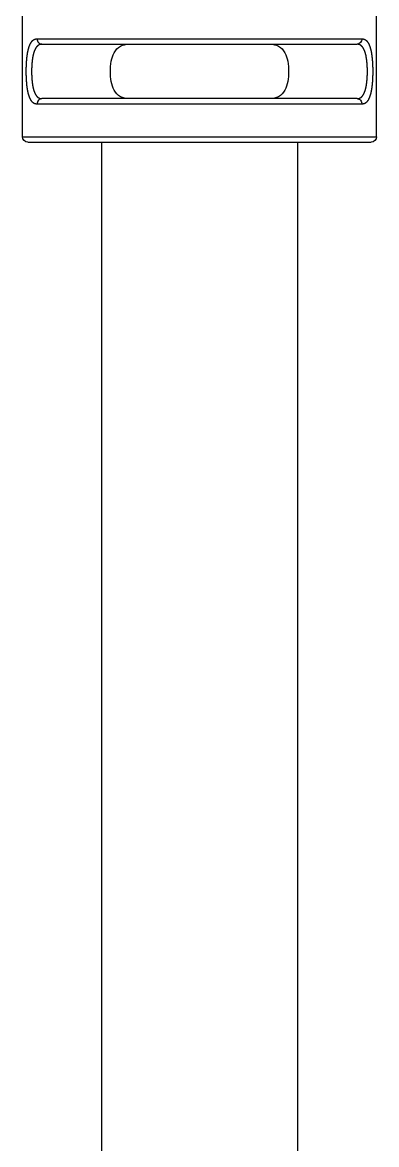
# Model space of a CAD drawing. Header units: millimetres. Extents: x 4900 to 5740, y 840 to 1434.
# Drawn here: x 5603.13 to 5609.63, y 1251.59 to 1272.19 of the extents above; entities that cross this region are included whole.
import ezdxf

# ---------------------------------------------------------------- set-up
doc = ezdxf.new("R2010")
doc.units = ezdxf.units.MM

msp = doc.modelspace()

# ---------------------------------------------------------------- linework, layer by layer
at = {"extrusion": (-1, -2.22045e-16, 2.96604e-13)}
for p, q in [((5603.13, 1270.092), (5603.13, 1275.792)), ((5609.63, 1270.092), (5609.63, 1275.792)), ((5603.396, 1271.892), (5609.363, 1271.892)), ((5603.488, 1271.792), (5609.271, 1271.792)), ((5609.271, 1270.792), (5603.488, 1270.792)), ((5609.363, 1270.692), (5603.396, 1270.692)), ((5603.13, 1270.092), (5609.63, 1270.092)), ((5603.23, 1269.992), (5609.53, 1269.992)), ((5604.58, 1269.992), (5604.58, 1179.992)), ((5608.18, 1269.992), (5608.18, 1179.992))]:
    msp.add_line(p, q, dxfattribs=at)
at = {"extrusion": (-1.00974e-28, -2.22045e-16, -1)}
msp.add_arc((-5603.23, 1270.092), 0.1, 270, 0, dxfattribs=at)
at = {"extrusion": (-5.04871e-29, -2.22045e-16, -1)}
msp.add_arc((-5609.53, 1270.092), 0.1, 180, 270, dxfattribs=at)
for centre, start_param, end_param in [((5603.488, 1271.892), 1.570798, 3.141595), ((5603.488, 1270.692), 0, 1.570797)]:
    msp.add_ellipse(centre, major_axis=(0, 0.1), ratio=0.917894, start_param=start_param, end_param=end_param)
at = {"extrusion": (1.32881e-28, -2.22045e-16, -1)}
msp.add_ellipse((5609.271, 1271.892), major_axis=(0, -0.1), ratio=0.917894, start_param=4.712415, end_param=6.283207, dxfattribs=at)
at = {"extrusion": (1.64602e-28, -2.22045e-16, -1)}
msp.add_ellipse((5609.271, 1270.692), major_axis=(0, -0.1), ratio=0.917894, start_param=3.141588, end_param=4.712388, dxfattribs=at)
msp.add_open_spline([(5603.396, 1270.692), (5603.395, 1270.692), (5603.392, 1270.692), (5603.387, 1270.692), (5603.383, 1270.692), (5603.378, 1270.693), (5603.374, 1270.694), (5603.37, 1270.695), (5603.366, 1270.696), (5603.361, 1270.697), (5603.357, 1270.699), (5603.353, 1270.7), (5603.349, 1270.702), (5603.345, 1270.704), (5603.341, 1270.706), (5603.337, 1270.708), (5603.334, 1270.711), (5603.33, 1270.714), (5603.326, 1270.716), (5603.323, 1270.719), (5603.319, 1270.722), (5603.316, 1270.726), (5603.312, 1270.729), (5603.309, 1270.732), (5603.306, 1270.736), (5603.303, 1270.74), (5603.299, 1270.744), (5603.296, 1270.748), (5603.293, 1270.752), (5603.29, 1270.757), (5603.287, 1270.761), (5603.284, 1270.766), (5603.282, 1270.771), (5603.279, 1270.776), (5603.276, 1270.781), (5603.273, 1270.786), (5603.271, 1270.791), (5603.268, 1270.797), (5603.266, 1270.802), (5603.263, 1270.808), (5603.261, 1270.814), (5603.259, 1270.82), (5603.256, 1270.826), (5603.254, 1270.832), (5603.252, 1270.838), (5603.25, 1270.845), (5603.248, 1270.851), (5603.246, 1270.858), (5603.244, 1270.865), (5603.242, 1270.872), (5603.24, 1270.879), (5603.238, 1270.886), (5603.237, 1270.893), (5603.235, 1270.9), (5603.233, 1270.908), (5603.232, 1270.915), (5603.23, 1270.923), (5603.228, 1270.93), (5603.227, 1270.938), (5603.225, 1270.946), (5603.224, 1270.954), (5603.223, 1270.962), (5603.221, 1270.97), (5603.22, 1270.978), (5603.219, 1270.986), (5603.218, 1270.994), (5603.217, 1271.003), (5603.215, 1271.011), (5603.214, 1271.02), (5603.213, 1271.028), (5603.212, 1271.037), (5603.211, 1271.046), (5603.211, 1271.055), (5603.21, 1271.063), (5603.209, 1271.072), (5603.208, 1271.081), (5603.207, 1271.09), (5603.207, 1271.099), (5603.206, 1271.108), (5603.205, 1271.117), (5603.205, 1271.127), (5603.204, 1271.136), (5603.203, 1271.145), (5603.203, 1271.154), (5603.203, 1271.164), (5603.202, 1271.173), (5603.202, 1271.182), (5603.201, 1271.192), (5603.201, 1271.201), (5603.201, 1271.211), (5603.2, 1271.22), (5603.2, 1271.23), (5603.2, 1271.239), (5603.2, 1271.249), (5603.2, 1271.258), (5603.2, 1271.268), (5603.2, 1271.277), (5603.199, 1271.287), (5603.199, 1271.296), (5603.2, 1271.306), (5603.2, 1271.315), (5603.2, 1271.325), (5603.2, 1271.335), (5603.2, 1271.344), (5603.2, 1271.354), (5603.2, 1271.363), (5603.201, 1271.373), (5603.201, 1271.382), (5603.201, 1271.391), (5603.202, 1271.401), (5603.202, 1271.41), (5603.203, 1271.419), (5603.203, 1271.429), (5603.203, 1271.438), (5603.204, 1271.447), (5603.205, 1271.456), (5603.205, 1271.466), (5603.206, 1271.475), (5603.207, 1271.484), (5603.207, 1271.493), (5603.208, 1271.502), (5603.209, 1271.511), (5603.21, 1271.52), (5603.211, 1271.529), (5603.211, 1271.537), (5603.212, 1271.546), (5603.213, 1271.555), (5603.214, 1271.563), (5603.215, 1271.572), (5603.217, 1271.58), (5603.218, 1271.589), (5603.219, 1271.597), (5603.22, 1271.605), (5603.221, 1271.613), (5603.223, 1271.621), (5603.224, 1271.629), (5603.225, 1271.637), (5603.227, 1271.645), (5603.228, 1271.653), (5603.23, 1271.661), (5603.232, 1271.668), (5603.233, 1271.676), (5603.235, 1271.683), (5603.237, 1271.69), (5603.238, 1271.697), (5603.24, 1271.704), (5603.242, 1271.711), (5603.244, 1271.718), (5603.246, 1271.725), (5603.248, 1271.732), (5603.25, 1271.738), (5603.252, 1271.745), (5603.254, 1271.751), (5603.256, 1271.757), (5603.259, 1271.763), (5603.261, 1271.769), (5603.263, 1271.775), (5603.266, 1271.781), (5603.268, 1271.786), (5603.271, 1271.792), (5603.273, 1271.797), (5603.276, 1271.802), (5603.279, 1271.807), (5603.282, 1271.812), (5603.284, 1271.817), (5603.287, 1271.822), (5603.29, 1271.826), (5603.293, 1271.831), (5603.296, 1271.835), (5603.299, 1271.839), (5603.302, 1271.843), (5603.306, 1271.847), (5603.309, 1271.851), (5603.312, 1271.854), (5603.316, 1271.858), (5603.319, 1271.861), (5603.323, 1271.864), (5603.326, 1271.867), (5603.33, 1271.87), (5603.334, 1271.872), (5603.337, 1271.875), (5603.341, 1271.877), (5603.345, 1271.879), (5603.349, 1271.881), (5603.353, 1271.883), (5603.357, 1271.885), (5603.361, 1271.886), (5603.366, 1271.887), (5603.37, 1271.888), (5603.374, 1271.889), (5603.378, 1271.89), (5603.383, 1271.891), (5603.387, 1271.891), (5603.392, 1271.892), (5603.395, 1271.892), (5603.396, 1271.892)], degree=3)
for points, knots in [([(5603.488, 1271.792), (5603.487, 1271.792), (5603.484, 1271.792), (5603.479, 1271.791), (5603.474, 1271.791), (5603.47, 1271.79), (5603.466, 1271.79), (5603.461, 1271.789), (5603.457, 1271.788), (5603.453, 1271.787), (5603.449, 1271.785), (5603.445, 1271.784), (5603.441, 1271.782), (5603.437, 1271.78), (5603.433, 1271.778), (5603.429, 1271.776), (5603.425, 1271.774), (5603.422, 1271.772), (5603.418, 1271.769), (5603.414, 1271.767), (5603.411, 1271.764), (5603.407, 1271.761), (5603.404, 1271.758), (5603.401, 1271.755), (5603.397, 1271.752), (5603.394, 1271.748), (5603.391, 1271.745), (5603.388, 1271.741), (5603.385, 1271.737), (5603.382, 1271.733), (5603.379, 1271.729), (5603.376, 1271.725), (5603.374, 1271.721), (5603.371, 1271.716), (5603.368, 1271.712), (5603.366, 1271.707), (5603.363, 1271.702), (5603.361, 1271.697), (5603.358, 1271.692), (5603.356, 1271.687), (5603.354, 1271.682), (5603.351, 1271.677), (5603.349, 1271.671), (5603.347, 1271.666), (5603.345, 1271.66), (5603.343, 1271.654), (5603.341, 1271.648), (5603.339, 1271.642), (5603.337, 1271.636), (5603.335, 1271.63), (5603.333, 1271.624), (5603.332, 1271.618), (5603.33, 1271.611), (5603.328, 1271.605), (5603.327, 1271.598), (5603.325, 1271.591), (5603.324, 1271.585), (5603.322, 1271.578), (5603.321, 1271.571), (5603.319, 1271.564), (5603.318, 1271.557), (5603.317, 1271.549), (5603.315, 1271.542), (5603.314, 1271.535), (5603.313, 1271.527), (5603.312, 1271.52), (5603.311, 1271.512), (5603.31, 1271.505), (5603.309, 1271.497), (5603.308, 1271.489), (5603.307, 1271.482), (5603.306, 1271.474), (5603.306, 1271.466), (5603.305, 1271.458), (5603.304, 1271.45), (5603.303, 1271.442), (5603.303, 1271.434), (5603.302, 1271.426), (5603.301, 1271.417), (5603.301, 1271.409), (5603.3, 1271.401), (5603.3, 1271.393), (5603.3, 1271.384), (5603.299, 1271.376), (5603.299, 1271.368), (5603.299, 1271.359), (5603.298, 1271.351), (5603.298, 1271.342), (5603.298, 1271.334), (5603.298, 1271.325), (5603.297, 1271.317), (5603.297, 1271.309), (5603.297, 1271.3), (5603.297, 1271.294), (5603.297, 1271.292)], [0, 0, 0, 0, 0.0108696, 0.0217391, 0.0326087, 0.0434783, 0.0543478, 0.0652174, 0.076087, 0.0869565, 0.0978261, 0.1086957, 0.1195652, 0.1304348, 0.1413043, 0.1521739, 0.1630435, 0.173913, 0.1847826, 0.1956522, 0.2065217, 0.2173913, 0.2282609, 0.2391304, 0.25, 0.2608696, 0.2717391, 0.2826087, 0.2934783, 0.3043478, 0.3152174, 0.326087, 0.3369565, 0.3478261, 0.3586957, 0.3695652, 0.3804348, 0.3913043, 0.4021739, 0.4130435, 0.423913, 0.4347826, 0.4456522, 0.4565217, 0.4673913, 0.4782609, 0.4891304, 0.5, 0.5108696, 0.5217391, 0.5326087, 0.5434783, 0.5543478, 0.5652174, 0.576087, 0.5869565, 0.5978261, 0.6086957, 0.6195652, 0.6304348, 0.6413043, 0.6521739, 0.6630435, 0.673913, 0.6847826, 0.6956522, 0.7065217, 0.7173913, 0.7282609, 0.7391304, 0.75, 0.7608696, 0.7717391, 0.7826087, 0.7934783, 0.8043478, 0.8152174, 0.826087, 0.8369565, 0.8478261, 0.8586957, 0.8695652, 0.8804348, 0.8913043, 0.9021739, 0.9130435, 0.923913, 0.9347826, 0.9456522, 0.9565217, 0.9673913, 0.9782609, 0.9891304, 1, 1, 1, 1]), ([(5605.084, 1270.792), (5605.029, 1270.792), (5604.974, 1270.802), (5604.879, 1270.854), (5604.84, 1270.896), (5604.79, 1270.992), (5604.772, 1271.046), (5604.749, 1271.165), (5604.743, 1271.23), (5604.743, 1271.292), (5604.743, 1271.353), (5604.749, 1271.418), (5604.772, 1271.537), (5604.79, 1271.591), (5604.84, 1271.687), (5604.879, 1271.729), (5604.974, 1271.781), (5605.029, 1271.792), (5605.084, 1271.792)], [0.3110542, 0.3110542, 0.3110542, 0.3110542, 0.3348501, 0.3348501, 0.3586461, 0.3586461, 0.3770975, 0.3770975, 0.395549, 0.395549, 0.395549, 0.4140004, 0.4140004, 0.4324518, 0.4324518, 0.4562478, 0.4562478, 0.480042, 0.480042, 0.480042, 0.480042]), ([(5607.675, 1271.792), (5607.73, 1271.792), (5607.785, 1271.781), (5607.88, 1271.729), (5607.919, 1271.687), (5607.969, 1271.591), (5607.987, 1271.537), (5608.01, 1271.418), (5608.016, 1271.353), (5608.016, 1271.292), (5608.016, 1271.23), (5608.01, 1271.165), (5607.987, 1271.046), (5607.969, 1270.992), (5607.919, 1270.896), (5607.88, 1270.854), (5607.785, 1270.802), (5607.73, 1270.792), (5607.675, 1270.792)], [0.3110542, 0.3110542, 0.3110542, 0.3110542, 0.3348501, 0.3348501, 0.3586461, 0.3586461, 0.3770975, 0.3770975, 0.395549, 0.395549, 0.395549, 0.4140004, 0.4140004, 0.4324518, 0.4324518, 0.4562478, 0.4562478, 0.480042, 0.480042, 0.480042, 0.480042]), ([(5609.462, 1271.292), (5609.462, 1271.294), (5609.462, 1271.297), (5609.462, 1271.3), (5609.462, 1271.303), (5609.462, 1271.306), (5609.462, 1271.309), (5609.462, 1271.311), (5609.462, 1271.314), (5609.462, 1271.317), (5609.462, 1271.32), (5609.462, 1271.323), (5609.461, 1271.325), (5609.461, 1271.328), (5609.461, 1271.331), (5609.461, 1271.334), (5609.461, 1271.337), (5609.461, 1271.34), (5609.461, 1271.342), (5609.461, 1271.345), (5609.461, 1271.348), (5609.461, 1271.351), (5609.461, 1271.354), (5609.461, 1271.356), (5609.461, 1271.359), (5609.46, 1271.362), (5609.46, 1271.365), (5609.46, 1271.368), (5609.46, 1271.37), (5609.46, 1271.373), (5609.46, 1271.376), (5609.46, 1271.379), (5609.46, 1271.382), (5609.46, 1271.384), (5609.459, 1271.387), (5609.459, 1271.39), (5609.459, 1271.393), (5609.459, 1271.395), (5609.459, 1271.398), (5609.459, 1271.401), (5609.458, 1271.404), (5609.458, 1271.406), (5609.458, 1271.409), (5609.458, 1271.412), (5609.458, 1271.415), (5609.458, 1271.417), (5609.457, 1271.42), (5609.457, 1271.423), (5609.457, 1271.426), (5609.457, 1271.428), (5609.457, 1271.431), (5609.456, 1271.434), (5609.456, 1271.436), (5609.456, 1271.439), (5609.456, 1271.442), (5609.456, 1271.445), (5609.455, 1271.447), (5609.455, 1271.45), (5609.455, 1271.453), (5609.455, 1271.455), (5609.454, 1271.458), (5609.454, 1271.461), (5609.454, 1271.463), (5609.454, 1271.466), (5609.453, 1271.468), (5609.453, 1271.471), (5609.453, 1271.474), (5609.452, 1271.476), (5609.452, 1271.479), (5609.452, 1271.482), (5609.452, 1271.484), (5609.451, 1271.487), (5609.451, 1271.489), (5609.451, 1271.492), (5609.45, 1271.495), (5609.45, 1271.497), (5609.45, 1271.5), (5609.449, 1271.502), (5609.449, 1271.505), (5609.449, 1271.507), (5609.448, 1271.51), (5609.448, 1271.512), (5609.448, 1271.515), (5609.447, 1271.517), (5609.447, 1271.52), (5609.447, 1271.522), (5609.446, 1271.525), (5609.446, 1271.527), (5609.446, 1271.53), (5609.445, 1271.532), (5609.445, 1271.535), (5609.444, 1271.537), (5609.444, 1271.54), (5609.444, 1271.542), (5609.443, 1271.545), (5609.443, 1271.547), (5609.442, 1271.549), (5609.442, 1271.552), (5609.442, 1271.554), (5609.441, 1271.557), (5609.441, 1271.559), (5609.44, 1271.561), (5609.44, 1271.564), (5609.439, 1271.566), (5609.439, 1271.568), (5609.438, 1271.571), (5609.438, 1271.573), (5609.437, 1271.575), (5609.437, 1271.578), (5609.437, 1271.58), (5609.436, 1271.582), (5609.436, 1271.585), (5609.435, 1271.587), (5609.435, 1271.589), (5609.434, 1271.591), (5609.434, 1271.594), (5609.433, 1271.596), (5609.432, 1271.598), (5609.432, 1271.6), (5609.431, 1271.603), (5609.431, 1271.605), (5609.43, 1271.607), (5609.43, 1271.609), (5609.429, 1271.611), (5609.429, 1271.613), (5609.428, 1271.616), (5609.428, 1271.618), (5609.427, 1271.62), (5609.426, 1271.622), (5609.426, 1271.624), (5609.425, 1271.626), (5609.425, 1271.628), (5609.424, 1271.63), (5609.423, 1271.632), (5609.423, 1271.634), (5609.422, 1271.636), (5609.422, 1271.638), (5609.421, 1271.64), (5609.42, 1271.642), (5609.42, 1271.644), (5609.419, 1271.646), (5609.418, 1271.648), (5609.418, 1271.65), (5609.417, 1271.652), (5609.416, 1271.654), (5609.416, 1271.656), (5609.415, 1271.658), (5609.414, 1271.66), (5609.414, 1271.662), (5609.413, 1271.664), (5609.412, 1271.666), (5609.411, 1271.668), (5609.411, 1271.669), (5609.41, 1271.671), (5609.409, 1271.673), (5609.409, 1271.675), (5609.408, 1271.677), (5609.407, 1271.678), (5609.406, 1271.68), (5609.406, 1271.682), (5609.405, 1271.684), (5609.404, 1271.685), (5609.403, 1271.687), (5609.402, 1271.689), (5609.402, 1271.691), (5609.401, 1271.692), (5609.4, 1271.694), (5609.399, 1271.696), (5609.398, 1271.697), (5609.398, 1271.699), (5609.397, 1271.701), (5609.396, 1271.702), (5609.395, 1271.704), (5609.394, 1271.705), (5609.393, 1271.707), (5609.393, 1271.709), (5609.392, 1271.71), (5609.391, 1271.712), (5609.39, 1271.713), (5609.389, 1271.715), (5609.388, 1271.716), (5609.387, 1271.718), (5609.386, 1271.719), (5609.385, 1271.721), (5609.385, 1271.722), (5609.384, 1271.723), (5609.383, 1271.725), (5609.382, 1271.726), (5609.381, 1271.728), (5609.38, 1271.729), (5609.379, 1271.73), (5609.378, 1271.732), (5609.377, 1271.733), (5609.376, 1271.734), (5609.375, 1271.736), (5609.374, 1271.737), (5609.373, 1271.738), (5609.372, 1271.74), (5609.371, 1271.741), (5609.37, 1271.742), (5609.369, 1271.743), (5609.368, 1271.745), (5609.367, 1271.746), (5609.366, 1271.747), (5609.365, 1271.748), (5609.364, 1271.749), (5609.363, 1271.75), (5609.362, 1271.752), (5609.361, 1271.753), (5609.359, 1271.754), (5609.358, 1271.755), (5609.357, 1271.756), (5609.356, 1271.757), (5609.355, 1271.758), (5609.354, 1271.759), (5609.353, 1271.76), (5609.352, 1271.761), (5609.351, 1271.762), (5609.349, 1271.763), (5609.348, 1271.764), (5609.347, 1271.765), (5609.346, 1271.766), (5609.345, 1271.767), (5609.344, 1271.768), (5609.342, 1271.768), (5609.341, 1271.769), (5609.34, 1271.77), (5609.339, 1271.771), (5609.338, 1271.772), (5609.336, 1271.773), (5609.335, 1271.773), (5609.334, 1271.774), (5609.333, 1271.775), (5609.331, 1271.776), (5609.33, 1271.776), (5609.329, 1271.777), (5609.328, 1271.778), (5609.326, 1271.778), (5609.325, 1271.779), (5609.324, 1271.78), (5609.322, 1271.78), (5609.321, 1271.781), (5609.32, 1271.782), (5609.318, 1271.782), (5609.317, 1271.783), (5609.316, 1271.783), (5609.314, 1271.784), (5609.313, 1271.784), (5609.312, 1271.785), (5609.31, 1271.785), (5609.309, 1271.786), (5609.308, 1271.786), (5609.306, 1271.787), (5609.305, 1271.787), (5609.303, 1271.787), (5609.302, 1271.788), (5609.301, 1271.788), (5609.299, 1271.788), (5609.298, 1271.789), (5609.296, 1271.789), (5609.295, 1271.789), (5609.293, 1271.79), (5609.292, 1271.79), (5609.291, 1271.79), (5609.289, 1271.79), (5609.288, 1271.79), (5609.286, 1271.791), (5609.285, 1271.791), (5609.283, 1271.791), (5609.282, 1271.791), (5609.28, 1271.791), (5609.279, 1271.791), (5609.277, 1271.791), (5609.276, 1271.791), (5609.274, 1271.792), (5609.272, 1271.792), (5609.271, 1271.792)], [0, 0, 0, 0, 0.0108696, 0.0108696, 0.0108696, 0.0217391, 0.0217391, 0.0217391, 0.0326087, 0.0326087, 0.0326087, 0.0434783, 0.0434783, 0.0434783, 0.0543478, 0.0543478, 0.0543478, 0.0652174, 0.0652174, 0.0652174, 0.076087, 0.076087, 0.076087, 0.0869565, 0.0869565, 0.0869565, 0.0978261, 0.0978261, 0.0978261, 0.1086957, 0.1086957, 0.1086957, 0.1195652, 0.1195652, 0.1195652, 0.1304348, 0.1304348, 0.1304348, 0.1413043, 0.1413043, 0.1413043, 0.1521739, 0.1521739, 0.1521739, 0.1630435, 0.1630435, 0.1630435, 0.173913, 0.173913, 0.173913, 0.1847826, 0.1847826, 0.1847826, 0.1956522, 0.1956522, 0.1956522, 0.2065217, 0.2065217, 0.2065217, 0.2173913, 0.2173913, 0.2173913, 0.2282609, 0.2282609, 0.2282609, 0.2391304, 0.2391304, 0.2391304, 0.25, 0.25, 0.25, 0.2608696, 0.2608696, 0.2608696, 0.2717391, 0.2717391, 0.2717391, 0.2826087, 0.2826087, 0.2826087, 0.2934783, 0.2934783, 0.2934783, 0.3043478, 0.3043478, 0.3043478, 0.3152174, 0.3152174, 0.3152174, 0.326087, 0.326087, 0.326087, 0.3369565, 0.3369565, 0.3369565, 0.3478261, 0.3478261, 0.3478261, 0.3586957, 0.3586957, 0.3586957, 0.3695652, 0.3695652, 0.3695652, 0.3804348, 0.3804348, 0.3804348, 0.3913043, 0.3913043, 0.3913043, 0.4021739, 0.4021739, 0.4021739, 0.4130435, 0.4130435, 0.4130435, 0.423913, 0.423913, 0.423913, 0.4347826, 0.4347826, 0.4347826, 0.4456522, 0.4456522, 0.4456522, 0.4565217, 0.4565217, 0.4565217, 0.4673913, 0.4673913, 0.4673913, 0.4782609, 0.4782609, 0.4782609, 0.4891304, 0.4891304, 0.4891304, 0.5, 0.5, 0.5, 0.5108696, 0.5108696, 0.5108696, 0.5217391, 0.5217391, 0.5217391, 0.5326087, 0.5326087, 0.5326087, 0.5434783, 0.5434783, 0.5434783, 0.5543478, 0.5543478, 0.5543478, 0.5652174, 0.5652174, 0.5652174, 0.576087, 0.576087, 0.576087, 0.5869565, 0.5869565, 0.5869565, 0.5978261, 0.5978261, 0.5978261, 0.6086957, 0.6086957, 0.6086957, 0.6195652, 0.6195652, 0.6195652, 0.6304348, 0.6304348, 0.6304348, 0.6413043, 0.6413043, 0.6413043, 0.6521739, 0.6521739, 0.6521739, 0.6630435, 0.6630435, 0.6630435, 0.673913, 0.673913, 0.673913, 0.6847826, 0.6847826, 0.6847826, 0.6956522, 0.6956522, 0.6956522, 0.7065217, 0.7065217, 0.7065217, 0.7173913, 0.7173913, 0.7173913, 0.7282609, 0.7282609, 0.7282609, 0.7391304, 0.7391304, 0.7391304, 0.75, 0.75, 0.75, 0.7608696, 0.7608696, 0.7608696, 0.7717391, 0.7717391, 0.7717391, 0.7826087, 0.7826087, 0.7826087, 0.7934783, 0.7934783, 0.7934783, 0.8043478, 0.8043478, 0.8043478, 0.8152174, 0.8152174, 0.8152174, 0.826087, 0.826087, 0.826087, 0.8369565, 0.8369565, 0.8369565, 0.8478261, 0.8478261, 0.8478261, 0.8586957, 0.8586957, 0.8586957, 0.8695652, 0.8695652, 0.8695652, 0.8804348, 0.8804348, 0.8804348, 0.8913043, 0.8913043, 0.8913043, 0.9021739, 0.9021739, 0.9021739, 0.9130435, 0.9130435, 0.9130435, 0.923913, 0.923913, 0.923913, 0.9347826, 0.9347826, 0.9347826, 0.9456522, 0.9456522, 0.9456522, 0.9565217, 0.9565217, 0.9565217, 0.9673913, 0.9673913, 0.9673913, 0.9782609, 0.9782609, 0.9782609, 0.9891304, 0.9891304, 0.9891304, 0.9999996, 0.9999996, 0.9999996, 0.9999996]), ([(5609.363, 1271.892), (5609.364, 1271.892), (5609.367, 1271.892), (5609.372, 1271.891), (5609.376, 1271.891), (5609.381, 1271.89), (5609.385, 1271.889), (5609.389, 1271.888), (5609.394, 1271.887), (5609.398, 1271.886), (5609.402, 1271.885), (5609.406, 1271.883), (5609.41, 1271.881), (5609.414, 1271.879), (5609.418, 1271.877), (5609.422, 1271.875), (5609.425, 1271.872), (5609.429, 1271.87), (5609.433, 1271.867), (5609.436, 1271.864), (5609.44, 1271.861), (5609.443, 1271.858), (5609.447, 1271.854), (5609.45, 1271.851), (5609.453, 1271.847), (5609.457, 1271.843), (5609.46, 1271.839), (5609.463, 1271.835), (5609.466, 1271.831), (5609.469, 1271.826), (5609.472, 1271.822), (5609.475, 1271.817), (5609.478, 1271.812), (5609.48, 1271.807), (5609.483, 1271.802), (5609.486, 1271.797), (5609.488, 1271.792), (5609.491, 1271.786), (5609.493, 1271.781), (5609.496, 1271.775), (5609.498, 1271.769), (5609.5, 1271.763), (5609.503, 1271.757), (5609.505, 1271.751), (5609.507, 1271.745), (5609.509, 1271.738), (5609.511, 1271.732), (5609.513, 1271.725), (5609.515, 1271.718), (5609.517, 1271.711), (5609.519, 1271.704), (5609.521, 1271.697), (5609.523, 1271.69), (5609.524, 1271.683), (5609.526, 1271.676), (5609.528, 1271.668), (5609.529, 1271.661), (5609.531, 1271.653), (5609.532, 1271.645), (5609.534, 1271.637), (5609.535, 1271.629), (5609.536, 1271.621), (5609.538, 1271.613), (5609.539, 1271.605), (5609.54, 1271.597), (5609.541, 1271.589), (5609.543, 1271.58), (5609.544, 1271.572), (5609.545, 1271.563), (5609.546, 1271.555), (5609.547, 1271.546), (5609.548, 1271.537), (5609.549, 1271.529), (5609.549, 1271.52), (5609.55, 1271.511), (5609.551, 1271.502), (5609.552, 1271.493), (5609.553, 1271.484), (5609.553, 1271.475), (5609.554, 1271.466), (5609.554, 1271.456), (5609.555, 1271.447), (5609.556, 1271.438), (5609.556, 1271.429), (5609.557, 1271.419), (5609.557, 1271.41), (5609.557, 1271.401), (5609.558, 1271.391), (5609.558, 1271.382), (5609.558, 1271.372), (5609.559, 1271.363), (5609.559, 1271.353), (5609.559, 1271.344), (5609.559, 1271.334), (5609.559, 1271.325), (5609.56, 1271.315), (5609.56, 1271.306), (5609.56, 1271.296), (5609.56, 1271.287), (5609.56, 1271.277), (5609.56, 1271.268), (5609.559, 1271.258), (5609.559, 1271.249), (5609.559, 1271.239), (5609.559, 1271.23), (5609.559, 1271.22), (5609.558, 1271.211), (5609.558, 1271.201), (5609.558, 1271.192), (5609.557, 1271.182), (5609.557, 1271.173), (5609.557, 1271.164), (5609.556, 1271.154), (5609.556, 1271.145), (5609.555, 1271.136), (5609.554, 1271.127), (5609.554, 1271.117), (5609.553, 1271.108), (5609.553, 1271.099), (5609.552, 1271.09), (5609.551, 1271.081), (5609.55, 1271.072), (5609.549, 1271.063), (5609.549, 1271.055), (5609.548, 1271.046), (5609.547, 1271.037), (5609.546, 1271.028), (5609.545, 1271.02), (5609.544, 1271.011), (5609.543, 1271.003), (5609.541, 1270.994), (5609.54, 1270.986), (5609.539, 1270.978), (5609.538, 1270.97), (5609.536, 1270.962), (5609.535, 1270.954), (5609.534, 1270.946), (5609.532, 1270.938), (5609.531, 1270.93), (5609.529, 1270.923), (5609.528, 1270.915), (5609.526, 1270.908), (5609.524, 1270.9), (5609.523, 1270.893), (5609.521, 1270.886), (5609.519, 1270.879), (5609.517, 1270.872), (5609.515, 1270.865), (5609.513, 1270.858), (5609.511, 1270.852), (5609.509, 1270.845), (5609.507, 1270.839), (5609.505, 1270.832), (5609.503, 1270.826), (5609.5, 1270.82), (5609.498, 1270.814), (5609.496, 1270.808), (5609.493, 1270.802), (5609.491, 1270.797), (5609.488, 1270.791), (5609.486, 1270.786), (5609.483, 1270.781), (5609.48, 1270.776), (5609.478, 1270.771), (5609.475, 1270.766), (5609.472, 1270.761), (5609.469, 1270.757), (5609.466, 1270.752), (5609.463, 1270.748), (5609.46, 1270.744), (5609.457, 1270.74), (5609.453, 1270.736), (5609.45, 1270.732), (5609.447, 1270.729), (5609.443, 1270.726), (5609.44, 1270.722), (5609.436, 1270.719), (5609.433, 1270.716), (5609.429, 1270.714), (5609.425, 1270.711), (5609.422, 1270.708), (5609.418, 1270.706), (5609.414, 1270.704), (5609.41, 1270.702), (5609.406, 1270.7), (5609.402, 1270.699), (5609.398, 1270.697), (5609.394, 1270.696), (5609.389, 1270.695), (5609.385, 1270.694), (5609.381, 1270.693), (5609.376, 1270.692), (5609.372, 1270.692), (5609.367, 1270.692), (5609.364, 1270.692), (5609.363, 1270.692)], [0, 0, 0, 0, 0.0051813, 0.0103627, 0.015544, 0.0207254, 0.0259067, 0.0310881, 0.0362694, 0.0414508, 0.0466321, 0.0518135, 0.0569948, 0.0621762, 0.0673575, 0.0725389, 0.0777202, 0.0829016, 0.0880829, 0.0932642, 0.0984456, 0.1036269, 0.1088083, 0.1139896, 0.119171, 0.1243523, 0.1295337, 0.134715, 0.1398964, 0.1450777, 0.1502591, 0.1554404, 0.1606218, 0.1658031, 0.1709845, 0.1761658, 0.1813472, 0.1865285, 0.1917098, 0.1968912, 0.2020725, 0.2072539, 0.2124352, 0.2176166, 0.2227979, 0.2279793, 0.2331606, 0.238342, 0.2435233, 0.2487047, 0.253886, 0.2590674, 0.2642487, 0.2694301, 0.2746114, 0.2797927, 0.2849741, 0.2901554, 0.2953368, 0.3005181, 0.3056995, 0.3108808, 0.3160622, 0.3212435, 0.3264249, 0.3316062, 0.3367876, 0.3419689, 0.3471503, 0.3523316, 0.357513, 0.3626943, 0.3678756, 0.373057, 0.3782383, 0.3834197, 0.388601, 0.3937824, 0.3989637, 0.4041451, 0.4093264, 0.4145078, 0.4196891, 0.4248705, 0.4300518, 0.4352332, 0.4404145, 0.4455959, 0.4507772, 0.4559585, 0.4611399, 0.4663212, 0.4715026, 0.4766839, 0.4818653, 0.4870466, 0.492228, 0.4974093, 0.5025907, 0.507772, 0.5129534, 0.5181347, 0.5233161, 0.5284974, 0.5336788, 0.5388601, 0.5440415, 0.5492228, 0.5544041, 0.5595855, 0.5647668, 0.5699482, 0.5751295, 0.5803109, 0.5854922, 0.5906736, 0.5958549, 0.6010363, 0.6062176, 0.611399, 0.6165803, 0.6217617, 0.626943, 0.6321244, 0.6373057, 0.642487, 0.6476684, 0.6528497, 0.6580311, 0.6632124, 0.6683938, 0.6735751, 0.6787565, 0.6839378, 0.6891192, 0.6943005, 0.6994819, 0.7046632, 0.7098446, 0.7150259, 0.7202073, 0.7253886, 0.7305699, 0.7357513, 0.7409326, 0.746114, 0.7512953, 0.7564767, 0.761658, 0.7668394, 0.7720207, 0.7772021, 0.7823834, 0.7875648, 0.7927461, 0.7979275, 0.8031088, 0.8082902, 0.8134715, 0.8186528, 0.8238342, 0.8290155, 0.8341969, 0.8393782, 0.8445596, 0.8497409, 0.8549223, 0.8601036, 0.865285, 0.8704663, 0.8756477, 0.880829, 0.8860104, 0.8911917, 0.8963731, 0.9015544, 0.9067358, 0.9119171, 0.9170984, 0.9222798, 0.9274611, 0.9326425, 0.9378238, 0.9430052, 0.9481865, 0.9533679, 0.9585492, 0.9637306, 0.9689119, 0.9740933, 0.9792746, 0.984456, 0.9896373, 0.9948187, 1, 1, 1, 1]), ([(5603.297, 1271.292), (5603.297, 1271.289), (5603.297, 1271.286), (5603.297, 1271.283), (5603.297, 1271.28), (5603.297, 1271.277), (5603.297, 1271.275), (5603.297, 1271.272), (5603.297, 1271.269), (5603.297, 1271.266), (5603.298, 1271.263), (5603.298, 1271.26), (5603.298, 1271.258), (5603.298, 1271.255), (5603.298, 1271.252), (5603.298, 1271.249), (5603.298, 1271.246), (5603.298, 1271.244), (5603.298, 1271.241), (5603.298, 1271.238), (5603.298, 1271.235), (5603.298, 1271.232), (5603.298, 1271.23), (5603.298, 1271.227), (5603.299, 1271.224), (5603.299, 1271.221), (5603.299, 1271.218), (5603.299, 1271.216), (5603.299, 1271.213), (5603.299, 1271.21), (5603.299, 1271.207), (5603.299, 1271.204), (5603.299, 1271.202), (5603.3, 1271.199), (5603.3, 1271.196), (5603.3, 1271.193), (5603.3, 1271.19), (5603.3, 1271.188), (5603.3, 1271.185), (5603.3, 1271.182), (5603.301, 1271.179), (5603.301, 1271.177), (5603.301, 1271.174), (5603.301, 1271.171), (5603.301, 1271.168), (5603.301, 1271.166), (5603.302, 1271.163), (5603.302, 1271.16), (5603.302, 1271.158), (5603.302, 1271.155), (5603.302, 1271.152), (5603.303, 1271.149), (5603.303, 1271.147), (5603.303, 1271.144), (5603.303, 1271.141), (5603.304, 1271.139), (5603.304, 1271.136), (5603.304, 1271.133), (5603.304, 1271.131), (5603.304, 1271.128), (5603.305, 1271.125), (5603.305, 1271.123), (5603.305, 1271.12), (5603.306, 1271.117), (5603.306, 1271.115), (5603.306, 1271.112), (5603.306, 1271.109), (5603.307, 1271.107), (5603.307, 1271.104), (5603.307, 1271.102), (5603.307, 1271.099), (5603.308, 1271.096), (5603.308, 1271.094), (5603.308, 1271.091), (5603.309, 1271.089), (5603.309, 1271.086), (5603.309, 1271.083), (5603.31, 1271.081), (5603.31, 1271.078), (5603.31, 1271.076), (5603.311, 1271.073), (5603.311, 1271.071), (5603.311, 1271.068), (5603.312, 1271.066), (5603.312, 1271.063), (5603.312, 1271.061), (5603.313, 1271.058), (5603.313, 1271.056), (5603.314, 1271.053), (5603.314, 1271.051), (5603.314, 1271.048), (5603.315, 1271.046), (5603.315, 1271.043), (5603.315, 1271.041), (5603.316, 1271.039), (5603.316, 1271.036), (5603.317, 1271.034), (5603.317, 1271.031), (5603.318, 1271.029), (5603.318, 1271.027), (5603.318, 1271.024), (5603.319, 1271.022), (5603.319, 1271.019), (5603.32, 1271.017), (5603.32, 1271.015), (5603.321, 1271.012), (5603.321, 1271.01), (5603.322, 1271.008), (5603.322, 1271.005), (5603.323, 1271.003), (5603.323, 1271.001), (5603.324, 1270.999), (5603.324, 1270.996), (5603.325, 1270.994), (5603.325, 1270.992), (5603.326, 1270.989), (5603.326, 1270.987), (5603.327, 1270.985), (5603.327, 1270.983), (5603.328, 1270.981), (5603.328, 1270.978), (5603.329, 1270.976), (5603.329, 1270.974), (5603.33, 1270.972), (5603.33, 1270.97), (5603.331, 1270.968), (5603.332, 1270.965), (5603.332, 1270.963), (5603.333, 1270.961), (5603.333, 1270.959), (5603.334, 1270.957), (5603.335, 1270.955), (5603.335, 1270.953), (5603.336, 1270.951), (5603.336, 1270.949), (5603.337, 1270.947), (5603.338, 1270.945), (5603.338, 1270.943), (5603.339, 1270.941), (5603.339, 1270.939), (5603.34, 1270.937), (5603.341, 1270.935), (5603.341, 1270.933), (5603.342, 1270.931), (5603.343, 1270.929), (5603.343, 1270.927), (5603.344, 1270.925), (5603.345, 1270.923), (5603.346, 1270.921), (5603.346, 1270.919), (5603.347, 1270.917), (5603.348, 1270.916), (5603.348, 1270.914), (5603.349, 1270.912), (5603.35, 1270.91), (5603.351, 1270.908), (5603.351, 1270.906), (5603.352, 1270.905), (5603.353, 1270.903), (5603.354, 1270.901), (5603.354, 1270.899), (5603.355, 1270.898), (5603.356, 1270.896), (5603.357, 1270.894), (5603.357, 1270.893), (5603.358, 1270.891), (5603.359, 1270.889), (5603.36, 1270.887), (5603.361, 1270.886), (5603.361, 1270.884), (5603.362, 1270.883), (5603.363, 1270.881), (5603.364, 1270.879), (5603.365, 1270.878), (5603.366, 1270.876), (5603.367, 1270.875), (5603.367, 1270.873), (5603.368, 1270.872), (5603.369, 1270.87), (5603.37, 1270.868), (5603.371, 1270.867), (5603.372, 1270.865), (5603.373, 1270.864), (5603.374, 1270.863), (5603.375, 1270.861), (5603.375, 1270.86), (5603.376, 1270.858), (5603.377, 1270.857), (5603.378, 1270.855), (5603.379, 1270.854), (5603.38, 1270.853), (5603.381, 1270.851), (5603.382, 1270.85), (5603.383, 1270.849), (5603.384, 1270.847), (5603.385, 1270.846), (5603.386, 1270.845), (5603.387, 1270.844), (5603.388, 1270.842), (5603.389, 1270.841), (5603.39, 1270.84), (5603.391, 1270.839), (5603.392, 1270.837), (5603.393, 1270.836), (5603.394, 1270.835), (5603.395, 1270.834), (5603.396, 1270.833), (5603.397, 1270.832), (5603.399, 1270.83), (5603.4, 1270.829), (5603.401, 1270.828), (5603.402, 1270.827), (5603.403, 1270.826), (5603.404, 1270.825), (5603.405, 1270.824), (5603.406, 1270.823), (5603.407, 1270.822), (5603.409, 1270.821), (5603.41, 1270.82), (5603.411, 1270.819), (5603.412, 1270.818), (5603.413, 1270.817), (5603.414, 1270.816), (5603.416, 1270.816), (5603.417, 1270.815), (5603.418, 1270.814), (5603.419, 1270.813), (5603.42, 1270.812), (5603.422, 1270.811), (5603.423, 1270.811), (5603.424, 1270.81), (5603.425, 1270.809), (5603.426, 1270.808), (5603.428, 1270.808), (5603.429, 1270.807), (5603.43, 1270.806), (5603.432, 1270.805), (5603.433, 1270.805), (5603.434, 1270.804), (5603.435, 1270.803), (5603.437, 1270.803), (5603.438, 1270.802), (5603.439, 1270.802), (5603.441, 1270.801), (5603.442, 1270.8), (5603.443, 1270.8), (5603.445, 1270.799), (5603.446, 1270.799), (5603.447, 1270.798), (5603.449, 1270.798), (5603.45, 1270.797), (5603.451, 1270.797), (5603.453, 1270.797), (5603.454, 1270.796), (5603.456, 1270.796), (5603.457, 1270.795), (5603.458, 1270.795), (5603.46, 1270.795), (5603.461, 1270.794), (5603.463, 1270.794), (5603.464, 1270.794), (5603.466, 1270.794), (5603.467, 1270.793), (5603.469, 1270.793), (5603.47, 1270.793), (5603.471, 1270.793), (5603.473, 1270.792), (5603.474, 1270.792), (5603.476, 1270.792), (5603.477, 1270.792), (5603.479, 1270.792), (5603.48, 1270.792), (5603.482, 1270.792), (5603.484, 1270.792), (5603.485, 1270.792), (5603.487, 1270.792), (5603.488, 1270.792)], [0, 0, 0, 0, 0.01087, 0.01087, 0.01087, 0.021739, 0.021739, 0.021739, 0.032609, 0.032609, 0.032609, 0.043478, 0.043478, 0.043478, 0.054348, 0.054348, 0.054348, 0.065217, 0.065217, 0.065217, 0.076087, 0.076087, 0.076087, 0.086957, 0.086957, 0.086957, 0.097826, 0.097826, 0.097826, 0.108696, 0.108696, 0.108696, 0.119565, 0.119565, 0.119565, 0.130435, 0.130435, 0.130435, 0.141304, 0.141304, 0.141304, 0.152174, 0.152174, 0.152174, 0.163043, 0.163043, 0.163043, 0.173913, 0.173913, 0.173913, 0.184783, 0.184783, 0.184783, 0.195652, 0.195652, 0.195652, 0.206522, 0.206522, 0.206522, 0.217391, 0.217391, 0.217391, 0.228261, 0.228261, 0.228261, 0.23913, 0.23913, 0.23913, 0.25, 0.25, 0.25, 0.26087, 0.26087, 0.26087, 0.271739, 0.271739, 0.271739, 0.282609, 0.282609, 0.282609, 0.293478, 0.293478, 0.293478, 0.304348, 0.304348, 0.304348, 0.315217, 0.315217, 0.315217, 0.326087, 0.326087, 0.326087, 0.336957, 0.336957, 0.336957, 0.347826, 0.347826, 0.347826, 0.358696, 0.358696, 0.358696, 0.369565, 0.369565, 0.369565, 0.380435, 0.380435, 0.380435, 0.391304, 0.391304, 0.391304, 0.402174, 0.402174, 0.402174, 0.413043, 0.413043, 0.413043, 0.423913, 0.423913, 0.423913, 0.434783, 0.434783, 0.434783, 0.445652, 0.445652, 0.445652, 0.456522, 0.456522, 0.456522, 0.467391, 0.467391, 0.467391, 0.478261, 0.478261, 0.478261, 0.48913, 0.48913, 0.48913, 0.5, 0.5, 0.5, 0.51087, 0.51087, 0.51087, 0.521739, 0.521739, 0.521739, 0.532609, 0.532609, 0.532609, 0.543478, 0.543478, 0.543478, 0.554348, 0.554348, 0.554348, 0.565217, 0.565217, 0.565217, 0.576087, 0.576087, 0.576087, 0.586957, 0.586957, 0.586957, 0.597826, 0.597826, 0.597826, 0.608696, 0.608696, 0.608696, 0.619565, 0.619565, 0.619565, 0.630435, 0.630435, 0.630435, 0.641304, 0.641304, 0.641304, 0.652174, 0.652174, 0.652174, 0.663043, 0.663043, 0.663043, 0.673913, 0.673913, 0.673913, 0.684783, 0.684783, 0.684783, 0.695652, 0.695652, 0.695652, 0.706522, 0.706522, 0.706522, 0.717391, 0.717391, 0.717391, 0.728261, 0.728261, 0.728261, 0.73913, 0.73913, 0.73913, 0.75, 0.75, 0.75, 0.76087, 0.76087, 0.76087, 0.771739, 0.771739, 0.771739, 0.782609, 0.782609, 0.782609, 0.793478, 0.793478, 0.793478, 0.804348, 0.804348, 0.804348, 0.815217, 0.815217, 0.815217, 0.826087, 0.826087, 0.826087, 0.836957, 0.836957, 0.836957, 0.847826, 0.847826, 0.847826, 0.858696, 0.858696, 0.858696, 0.869565, 0.869565, 0.869565, 0.880435, 0.880435, 0.880435, 0.891304, 0.891304, 0.891304, 0.902174, 0.902174, 0.902174, 0.913043, 0.913043, 0.913043, 0.923913, 0.923913, 0.923913, 0.934783, 0.934783, 0.934783, 0.945652, 0.945652, 0.945652, 0.956522, 0.956522, 0.956522, 0.967391, 0.967391, 0.967391, 0.978261, 0.978261, 0.978261, 0.98913, 0.98913, 0.98913, 1, 1, 1, 1]), ([(5609.271, 1270.792), (5609.272, 1270.792), (5609.276, 1270.792), (5609.28, 1270.792), (5609.285, 1270.792), (5609.289, 1270.793), (5609.293, 1270.794), (5609.298, 1270.794), (5609.302, 1270.795), (5609.306, 1270.797), (5609.31, 1270.798), (5609.314, 1270.799), (5609.319, 1270.801), (5609.322, 1270.803), (5609.326, 1270.805), (5609.33, 1270.807), (5609.334, 1270.809), (5609.338, 1270.811), (5609.341, 1270.814), (5609.345, 1270.816), (5609.348, 1270.819), (5609.352, 1270.822), (5609.355, 1270.825), (5609.358, 1270.828), (5609.362, 1270.832), (5609.365, 1270.835), (5609.368, 1270.839), (5609.371, 1270.842), (5609.374, 1270.846), (5609.377, 1270.85), (5609.38, 1270.854), (5609.383, 1270.858), (5609.385, 1270.863), (5609.388, 1270.867), (5609.391, 1270.872), (5609.393, 1270.876), (5609.396, 1270.881), (5609.398, 1270.886), (5609.401, 1270.891), (5609.403, 1270.896), (5609.406, 1270.901), (5609.408, 1270.906), (5609.41, 1270.912), (5609.412, 1270.917), (5609.414, 1270.923), (5609.416, 1270.929), (5609.418, 1270.935), (5609.42, 1270.941), (5609.422, 1270.947), (5609.424, 1270.953), (5609.426, 1270.959), (5609.428, 1270.965), (5609.429, 1270.972), (5609.431, 1270.978), (5609.432, 1270.985), (5609.434, 1270.992), (5609.436, 1270.999), (5609.437, 1271.005), (5609.438, 1271.012), (5609.44, 1271.019), (5609.441, 1271.027), (5609.442, 1271.034), (5609.444, 1271.041), (5609.445, 1271.048), (5609.446, 1271.056), (5609.447, 1271.063), (5609.448, 1271.071), (5609.449, 1271.078), (5609.45, 1271.086), (5609.451, 1271.094), (5609.452, 1271.102), (5609.453, 1271.109), (5609.454, 1271.117), (5609.454, 1271.125), (5609.455, 1271.133), (5609.456, 1271.141), (5609.456, 1271.149), (5609.457, 1271.158), (5609.458, 1271.166), (5609.458, 1271.174), (5609.459, 1271.182), (5609.459, 1271.191), (5609.46, 1271.199), (5609.46, 1271.207), (5609.46, 1271.216), (5609.461, 1271.224), (5609.461, 1271.232), (5609.461, 1271.241), (5609.461, 1271.249), (5609.461, 1271.258), (5609.462, 1271.266), (5609.462, 1271.275), (5609.462, 1271.283), (5609.462, 1271.289), (5609.462, 1271.292)], [0.0000003, 0.0000003, 0.0000003, 0.0000003, 0.0108696, 0.0217391, 0.0326087, 0.0434783, 0.0543478, 0.0652174, 0.076087, 0.0869565, 0.0978261, 0.1086957, 0.1195652, 0.1304348, 0.1413043, 0.1521739, 0.1630435, 0.173913, 0.1847826, 0.1956522, 0.2065217, 0.2173913, 0.2282609, 0.2391304, 0.25, 0.2608696, 0.2717391, 0.2826087, 0.2934783, 0.3043478, 0.3152174, 0.326087, 0.3369565, 0.3478261, 0.3586957, 0.3695652, 0.3804348, 0.3913043, 0.4021739, 0.4130435, 0.423913, 0.4347826, 0.4456522, 0.4565217, 0.4673913, 0.4782609, 0.4891304, 0.5, 0.5108696, 0.5217391, 0.5326087, 0.5434783, 0.5543478, 0.5652174, 0.576087, 0.5869565, 0.5978261, 0.6086957, 0.6195652, 0.6304348, 0.6413043, 0.6521739, 0.6630435, 0.673913, 0.6847826, 0.6956522, 0.7065217, 0.7173913, 0.7282609, 0.7391304, 0.75, 0.7608696, 0.7717391, 0.7826087, 0.7934783, 0.8043478, 0.8152174, 0.826087, 0.8369565, 0.8478261, 0.8586957, 0.8695652, 0.8804348, 0.8913043, 0.9021739, 0.9130435, 0.923913, 0.9347826, 0.9456522, 0.9565217, 0.9673913, 0.9782609, 0.9891304, 1, 1, 1, 1])]:
    msp.add_open_spline(points, degree=3, knots=knots)

doc.saveas('drawing.dxf')
